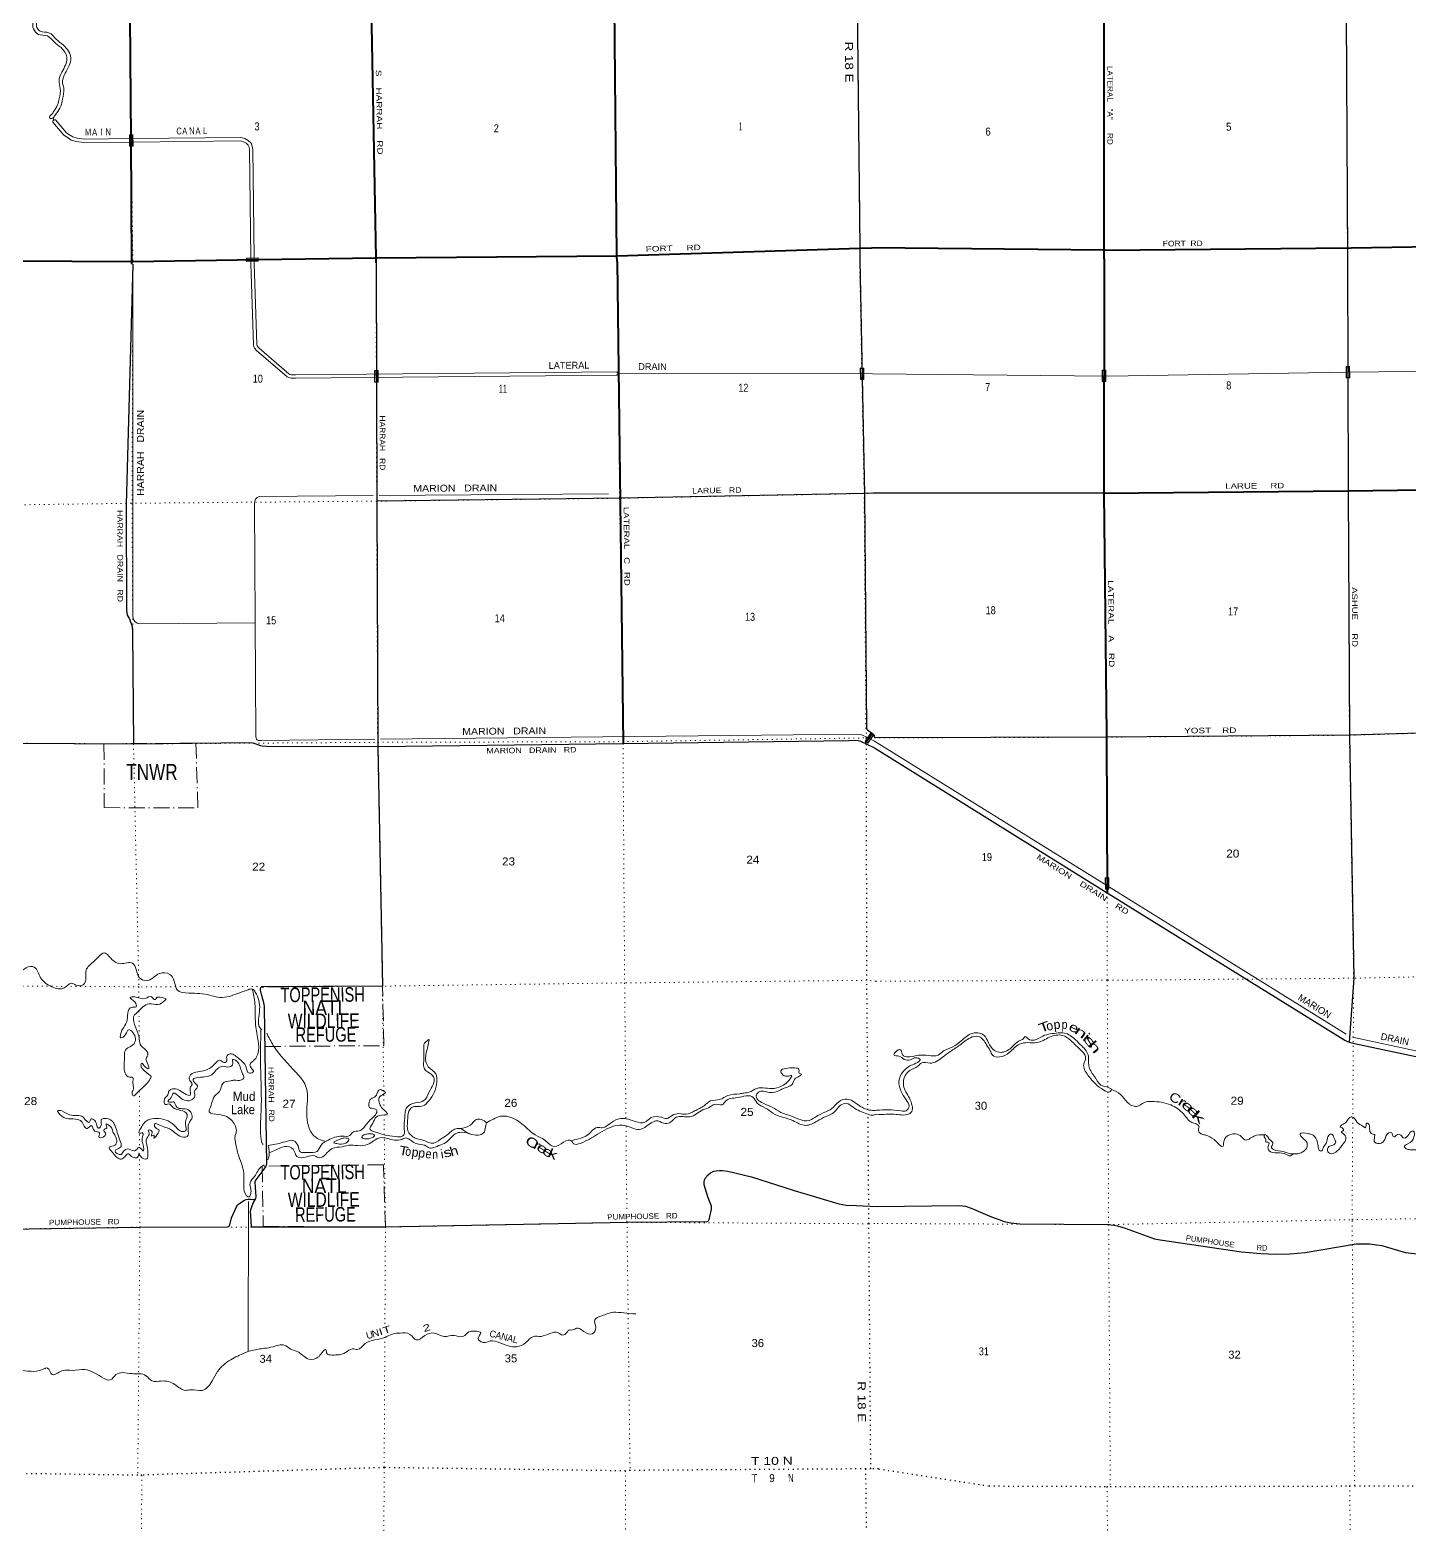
# Model space of a CAD drawing. Header units: feet. Extents: x -2 to 285336, y -549186 to -364975.
# Drawn here: x 108175 to 138328, y -439387 to -406705 of the extents above; entities that cross this region are included whole.
import ezdxf
from ezdxf.enums import TextEntityAlignment as Align

# ---------------------------------------------------------------- set-up
doc = ezdxf.new("R2010")
doc.units = ezdxf.units.FT
doc.header["$LTSCALE"] = 70
doc.linetypes.add('DOT_DASHED', pattern=[7.7, 5, -1.2, 0.3, -1.2])
doc.linetypes.add('DOTTED', pattern=[1.5, 0.3, -1.2])
for name, color, linetype, lineweight in [('26', 7, 'Continuous', 40), ('27', 7, 'Continuous', 13), ('29', 7, 'Continuous', 25), ('31', 7, 'Continuous', 13), ('39', 7, 'Continuous', 13), ('41', 7, 'Continuous', 13), ('44', 7, 'DOT_DASHED', 13), ('6', 7, 'DOTTED', 25), ('61', 7, 'Continuous', 13), ('7', 7, 'DOTTED', 13)]:
    doc.layers.add(name, color=color, linetype=linetype, lineweight=lineweight)
doc.layers.add('30', color=7, linetype='Continuous')

msp = doc.modelspace()

# ---------------------------------------------------------------- linework, layer by layer
at = {"layer": '26'}
for p, q in [((110405.86, -411827.06), (110387.69, -409095.52)), ((113165.03, -411729.83), (115747.27, -411693.14)), ((115747.27, -411693.14), (121008.85, -411648.19)), ((121014.32, -411773.68), (121008.85, -411648.19)), ((121014.28, -411773.68), (121142.1, -422312.18)), ((131661.8, -411522.1), (126581.02, -411472.51)), ((131660.9, -411715.23), (131650.67, -416839.89)), ((131660.9, -411715.23), (131661.8, -411522.1))]:
    msp.add_line(p, q, dxfattribs=at)
for points in [[(110387.69, -409095.52), (110104.18, -374262.5), (115448.15, -374261.59), (118800.75, -374222.72)], [(115747.27, -411693.14), (115640.86, -406223.32), (115635.28, -400948.23)], [(121008.85, -411648.19), (120954.63, -406178.27), (120941.03, -400901.18)], [(131661.8, -411522.1), (131657.87, -406137.81), (131658.46, -406134.32)], [(131661.8, -411522.1), (131676.58, -411522.24), (137063.04, -411469.31), (142383.08, -411384.73), (147687.74, -411358.52)], [(105077.49, -411745.15), (105077.5, -411745.15), (110425.67, -411768.76), (113163.04, -411729.86)], [(115743.91, -411800.8), (115746.28, -411708.22), (115747.27, -411693.14)], [(121008.85, -411648.19), (126320.29, -411478.55), (126581.02, -411472.51)], [(131650.67, -416839.89), (136998.02, -416789.52), (142393.71, -416713.19)], [(131650.67, -416839.89), (131714.54, -422118.33), (131715.69, -422174.78), (131723.9, -425579.32)]]:
    msp.add_lwpolyline(points, dxfattribs=at)
at = {"layer": '29'}
for p, q in [((136983.96, -411684.15), (136998.02, -416789.52)), ((131650.67, -416839.89), (126610.56, -416840.03)), ((126446.68, -422314.03), (126596.54, -422097.45)), ((131715.69, -422174.78), (126640, -422190.67)), ((126641.19, -422406.77), (131723.9, -425579.32))]:
    msp.add_line(p, q, dxfattribs=at)
for points in [[(126148.64, -388902.62), (126162.97, -390139.31), (126196.94, -395534.92), (126228.64, -400828.05), (126260.37, -406137.26), (126320.29, -411478.55), (126322.81, -411745.16)], [(137133.5, -406105.39), (136952.9, -406383.6), (136983.96, -411684.15)], [(126322.81, -411745.16), (126421.78, -416871.38), (126464.05, -421976.75), (126470.47, -421998.01), (126485.51, -422014.56), (126546.7, -422061.41), (126596.54, -422097.45), (126618.3, -422117.02), (126630.16, -422134.27), (126636.09, -422152.07), (126640, -422190.67)], [(110428.74, -411826.93), (110279.33, -417086.46), (110286.86, -419396.31), (110304.23, -419505.33), (110350.66, -419585.9), (110409.34, -419755.04), (110419.63, -419875.79), (110440.47, -422322.94)], [(115743.51, -411791.62), (115757.44, -417043.1), (115782.08, -422385.9), (115882.95, -427620.15), (113266.04, -427638.35), (113233.71, -427643.61), (113213.34, -427660.06), (113206.65, -427681.22), (113206.65, -427709.8), (113221.6, -427768.74), (113276.27, -427945.92), (113298.36, -428060.3), (113298.68, -428088.83), (113345.69, -431513.9), (113339.73, -431546.43), (113327.7, -431570.49), (113291.58, -431622.48), (113111.19, -431856.31), (113098.41, -431878.13), (113094.97, -431899.86), (113101.24, -432020.61), (113111.71, -432225.89), (113110.44, -432255.7), (113105.18, -432268.48), (113065.34, -432339.94), (113047.63, -432376.71), (112999.94, -432510.67), (112995.62, -432527.55), (112993.92, -432548.28), (112999.88, -432646.28), (113015.81, -432887.37)], [(126610.56, -416840.03), (126417.7, -416845.22), (121090.6, -416947.18), (115757.3, -417012.92)], [(136998.02, -416789.52), (137022.8, -422132.31), (131715.69, -422174.78)], [(94980.4, -422390.44), (99848.33, -422329.66), (105205.74, -422292.13), (110448.61, -422322.84), (112981.44, -422292.78), (113048.2, -422301.1), (113214.94, -422359.57), (113255.68, -422367.29), (113347.75, -422373.87), (115790.11, -422377.86), (121143.44, -422312.16), (126080.85, -422244.33), (126219.65, -422240.53), (126284.08, -422248.07), (126334.41, -422260.5), (126641.19, -422406.77)], [(137022.8, -422132.31), (137116.04, -427447.21), (137019.93, -428845.71)], [(147681.2, -422061.59), (142388.62, -421979.53), (137022.8, -422132.31)], [(131723.9, -425579.32), (131761.51, -425602.79), (136926.18, -428798.82), (136965.76, -428822.69), (137019.93, -428845.71)], [(137019.93, -428845.71), (137132.96, -428873.86), (142392.36, -429990.48)], [(113015.81, -432887.37), (115937.61, -432886.53), (121240.58, -432784.53), (122984.8, -432769.27), (123012.05, -432755.07), (123022.94, -432727.07), (123078.21, -432496.33), (123074.67, -432433.35), (123003.9, -432252.13), (122918.84, -431966.24), (122912.82, -431906.64), (122924.85, -431855.5), (122948.9, -431813.38), (123006.92, -431747.04), (123057.16, -431705.07), (123129.49, -431670.77), (123177.44, -431659.94), (123249.61, -431650.91), (123318.77, -431653.92), (123431.26, -431667.24), (123948.55, -431794.86), (124884.63, -432090.19), (125860.95, -432383.58), (126020.63, -432407.58), (126241.25, -432420.42), (126696.38, -432437.21)], [(105245.55, -432973.85), (110586.17, -432891.87), (112497.39, -432884.93), (112515.86, -432879.93), (112530.14, -432868.65), (112545.59, -432842.75), (112585.52, -432685.85), (112689.67, -432448.57), (112715.83, -432413.6), (112737.63, -432387.28), (112812.17, -432336.08), (112866.94, -432303.04), (112905.27, -432288.74), (112944.83, -432279.95), (112974.44, -432278.21), (113005.26, -432278.97), (113089.71, -432290.25)], [(126696.38, -432437.21), (128482.91, -432418.56), (128572.63, -432423.68), (128631.61, -432436.33), (128754.29, -432479.71), (129164.38, -432649.62), (129478.33, -432765.08), (129617.34, -432798.79), (129819.55, -432819.87), (131744.68, -432836.73), (131871.07, -432845.16), (131955.32, -432862.01), (132119.31, -432917.32), (132764.13, -433144.4), (132883.19, -433168.74), (134664.21, -433432), (135089.44, -433468.94), (135420.02, -433482.96), (135721.32, -433477.38), (136053.21, -433445.27), (137170.43, -433258.21), (137281.37, -433253.48), (137461.11, -433258.21), (137623.1, -433280.83), (137730.71, -433296.14), (137876.38, -433335.9), (138143.54, -433418.37), (138250.28, -433443.54), (139137.7, -433549.03)]]:
    msp.add_lwpolyline(points, dxfattribs=at)
at = {"layer": '31'}
for p, q in [((110425.53, -408996.07), (110429.2, -409246.05)), ((110429.2, -409246.05), (110354.21, -409247.15)), ((137028.27, -414066.59), (137029.21, -414316.59)), ((115787.23, -414158.15), (115786.81, -414408.15)), ((126408.98, -414351.09), (126333.99, -414352.51)), ((126404.22, -414101.11), (126408.98, -414351.09)), ((137029.21, -414316.59), (136954.21, -414316.87)), ((115786.81, -414408.15), (115711.81, -414408.03)), ((126615.84, -422134.78), (126494.2, -422309.67)), ((126494.2, -422309.67), (126432.63, -422266.84))]:
    msp.add_line(p, q, dxfattribs=at)
for points in [[(110354.21, -409247.15), (110350.54, -408997.17), (110425.53, -408996.07)], [(136954.21, -414316.87), (136953.27, -414066.87), (137028.27, -414066.59)], [(115711.81, -414408.03), (115712.24, -414158.02), (115787.23, -414158.15)], [(126333.99, -414352.51), (126329.25, -414102.56), (126404.22, -414101.11)], [(126432.63, -422266.84), (126554.27, -422091.95), (126615.84, -422134.78)]]:
    msp.add_lwpolyline(points, dxfattribs=at)
for points in [[(110358.65, -409005.04), (110417.65, -409004.18), (110421.08, -409238.17), (110362.08, -409239.03)], [(137020.3, -414074.61), (136961.29, -414074.83), (136962.17, -414308.84), (137021.18, -414308.62)], [(115719.81, -414400.04), (115720.22, -414166.02), (115779.22, -414166.13), (115778.82, -414400.14)], [(126341.83, -414344.36), (126337.39, -414110.4), (126396.37, -414109.26), (126400.83, -414343.24)], [(126443.75, -422264.84), (126556.26, -422103.08), (126604.7, -422136.77), (126492.2, -422298.53)]]:
    msp.add_lwpolyline(points, close=True, dxfattribs=at)
at = {"layer": '39'}
for p, q in [((108682.85, -408629.22), (108696.01, -408675.75)), ((121010.13, -414256.82), (121045.15, -414219.16)), ((121045.15, -414219.16), (126596.18, -414226.3)), ((120821.54, -416854.41), (115814.26, -416889.74)), ((136949.33, -428667.7), (126640.39, -422260.54)), ((112953.33, -432329.13), (112948.8, -435610.26))]:
    msp.add_line(p, q, dxfattribs=at)
for points in [[(108675.19, -408722.14), (108920.43, -409005.59), (108987.19, -409053.77), (109080.01, -409114.69), (109194.64, -409149.56), (109356.61, -409170.85), (110430.43, -409159.2)], [(108731.91, -408673.07), (108971.42, -408949.9), (109029.73, -408991.98), (109112.15, -409046.07), (109210.55, -409076.01), (109361.11, -409095.8), (110428.95, -409084.22)], [(110428.95, -409084.22), (112786.54, -409058.64), (112876.91, -409082.57), (112949.26, -409124.62), (113009.61, -409184.78), (113037.87, -409247.02), (113050.11, -409323.36), (113077.26, -411691.38), (113078.67, -411814.07)], [(110430.43, -409159.2), (112777.18, -409133.75), (112847.95, -409152.49), (112903.18, -409184.59), (112946.97, -409228.24), (112965.41, -409268.85), (112975.18, -409329.76), (113002.26, -411691.39), (113003.67, -411814.44)], [(110428.74, -411826.93), (110426.36, -419533.86), (110439.3, -419602.89), (110467.05, -419643.71), (110523.39, -419678.38), (110596.42, -419692.48), (113101.08, -419671.66)], [(113003.67, -411814.44), (113061.78, -413596.67), (113072.93, -413636.76), (113088.02, -413669.12), (113131.66, -413720.51), (113797.37, -414292.49), (113834.92, -414311.49), (113885.77, -414322.69), (113983.95, -414321.83), (121010.13, -414256.82)], [(113078.63, -411812), (113136.45, -413585.24), (113143.52, -413610.69), (113151.72, -413628.27), (113185.01, -413667.47), (113839.35, -414229.68), (113860.32, -414240.29), (113893.61, -414247.62), (113983.27, -414246.83), (121009.44, -414181.82), (121045.15, -414219.16)], [(145057.55, -414107.73), (142391.31, -414131.18), (137002.35, -414191.44), (131751.38, -414278.34), (126596.18, -414226.3)], [(115681.53, -416890.68), (113201.59, -416908.18), (113171.01, -416915.32), (113145.13, -416932.57), (113108.48, -416971.4), (113093.39, -417016.69), (113088.88, -417076.34), (113112.76, -422154.31), (113121.45, -422201.26), (113129.64, -422220.45), (113147.32, -422235.77), (113173.2, -422244.4), (113233.57, -422246.55), (115716.47, -422220.74)], [(115843.17, -422219.42), (126250.56, -422111.24), (126309.41, -422117.12), (126353.61, -422126.82), (126407.51, -422144.08), (126446.35, -422161.25), (126640.39, -422260.54)], [(142300.16, -429857.04), (137091.23, -428739.1), (137088.59, -428737.47)]]:
    msp.add_lwpolyline(points, dxfattribs=at)
msp.add_arc((108719.83, -408716.43), 45.01, 74.43843, 187.28729, dxfattribs=at)
for points in [[(108386.83, -406313.73), (108382.7, -406324.61), (108328.75, -406415.15), (108244.77, -406531.88), (108255.19, -406682.57), (108359.85, -406802.93), (108558.62, -406838.7), (108703.43, -406967.01), (108856.27, -407093.3), (108985.3, -407326.15), (108873.71, -407629.82), (108811.98, -407816.83), (108838.5, -407985.58), (108817.01, -408210.7), (108781.24, -408347.42), (108697.31, -408486.25), (108643.33, -408562.73), (108605.32, -408609.03), (108607.39, -408633.14)], [(108467.06, -406312.66), (108456.41, -406347.42), (108391.52, -406456.32), (108321.46, -406553.71), (108328.28, -406652.32), (108399.12, -406733.79), (108592.61, -406768.61), (108752.2, -406910.02), (108914.99, -407044.53), (109067.53, -407319.81), (108944.54, -407654.52), (108888.89, -407823.11), (108914.06, -407983.29), (108891.1, -408223.84), (108851.05, -408376.92), (108760.12, -408527.33), (108703.03, -408608.21), (108693.42, -408623.81)], [(108693.59, -408623.54), (108644.23, -408644.14), (108607.3, -408632.08)], [(106031.5, -425896.95), (106154.49, -425917.64), (106360.16, -426122.34), (106761.54, -426371.02), (106860.25, -426379.93), (107061.21, -426357.51), (107098.03, -426578.23), (107011.1, -426713.92), (107102.15, -426925.98), (107294.01, -426984.07), (107399.65, -427069.3), (107779.04, -427330.29), (108005.78, -427275.41), (108187.88, -427188.87), (108268.6, -427208.04), (108410.14, -427435.59), (108657.99, -427633.77), (108923.93, -427660.86), (109081.67, -427556.51), (109182.74, -427595.55), (109321.67, -427601.99), (109377.34, -427545.05), (109404.28, -427271.33), (109587.01, -427068.18), (109828.49, -426898.53), (109915.98, -426979.95), (110155.21, -427129.98), (110420.73, -427120.88), (110498.8, -427256.69), (110567.32, -427434.82), (110727.08, -427501.33), (111006.93, -427343.3), (111236.58, -427364.77), (111330.87, -427510.44), (111393.54, -427704.73), (111647.89, -427772.16), (112107.2, -427815.1), (112329.17, -427866.82), (112724.54, -427777.82), (112946.97, -427698.86), (113041.37, -427683.7), (113102.06, -427750.28), (113197.53, -428126.19), (113216.56, -428544.14), (113248.59, -428577.43)], [(113036.45, -427682.69), (113095.43, -428000.72), (113113.61, -428517.18), (113123.5, -429182.5), (113063.95, -429251.54), (112988.4, -429328.81), (113011.46, -429406.95), (113062.73, -429488.78), (112972.62, -429526.01), (112900.58, -429390.13), (112733.26, -429195.05), (112529, -429108.95), (112479.2, -429151.74), (112478.43, -429256.29), (112442.64, -429292.89), (112329.35, -429241.93), (112237.46, -429299.28), (112130.02, -429403.05), (111845.36, -429494.79), (111687.17, -429560.95), (111668.5, -429683.8), (111723.71, -429757.55), (111688.25, -429822.29), (111681.35, -429918.87), (111676.31, -430003.36), (111555.16, -429968.57), (111296.38, -429867.02), (111216.4, -429910.16), (111191.27, -429996.9), (111115.88, -430088.23), (111141.5, -430212.58), (111199.66, -430195.83), (111313.36, -430280.96), (111477.02, -430337.37), (111610.86, -430424.29), (111594.02, -430531.03), (111575.32, -430651.87), (111574.88, -430784.56), (111520.75, -430801.27), (111327.91, -430660.76), (110943.87, -430516.42), (110763.1, -430544.64), (110600.2, -430723.44), (110567.31, -430834.39), (110639.72, -430831.54), (110631.06, -430950.25), (110664.07, -431189.11), (110656.45, -431225.38), (110569.01, -431147.99), (110517.17, -431188.79), (110453.19, -431223.71), (110309.81, -431181.14), (110231.82, -431222.24), (110168.34, -431299.37), (110038.69, -431226.48), (110084.47, -431183.74), (110168.28, -431124.47), (110140.51, -430988.08), (110030.02, -430663.67), (109976.66, -430575.83), (109794.84, -430515.61), (109736.77, -430540.4), (109733.46, -430600.75), (109728.38, -430681.23), (109674.6, -430728.09), (109629.22, -430634.12), (109569.77, -430542.33), (109501.22, -430531.06), (109479.85, -430595.64), (109409.1, -430568.31), (109333.61, -430480.72), (109051.38, -430437.74), (108873.27, -430351.34), (108782.66, -430346.36), (108823.8, -430422.28), (109018.17, -430522.56), (109223.59, -430536.27), (109296.47, -430573.63), (109429.13, -430730.92), (109516.97, -430671.61), (109594.83, -430789.32), (109695.93, -430830.37), (109688.48, -430880.72), (109691.09, -430930.95), (109837.06, -430852.87), (109791.94, -430781.01), (109823.63, -430738.43), (109855.63, -430721.98), (109844.58, -430637.67), (109897.1, -430655.16), (109991.51, -430810.88)], [(111156.4, -427900.46), (110978.84, -427860.29), (110940.8, -427876.82), (110921.11, -427913.23), (110896.96, -427913.51), (110835.89, -427853.9), (110693.44, -427889.72), (110465.65, -427856.16), (110369.17, -427865.32), (110466.96, -427966.72), (110498.38, -428070.9), (110387.86, -428084.24), (110316.93, -428211.71), (110295.02, -428400.94), (110188.53, -428585.11), (110164.3, -428748.23), (110268.1, -428676.67), (110335.29, -428573.37), (110402.12, -428608.78), (110465.5, -428863.37), (110393.83, -428928.53), (110262.13, -429022.53), (110242.21, -429209.72), (110233.84, -429352.56), (110359.66, -429612.46), (110426.16, -429619.73), (110430.8, -429671.95), (110432.01, -429774.46), (110439.19, -429870.88), (110410.01, -429955.65), (110438.92, -430017.64), (110498.8, -429976.74), (110620.15, -429858.74), (110789.03, -429675.85), (110820.11, -429581.01), (110773.48, -429551.39), (110718.58, -429503.77), (110631.11, -429424.37), (110603.96, -429340.25), (110615.58, -429301.91), (110666.49, -429353.6), (110771.93, -429420.73), (110763.05, -429350.47), (110719.06, -429204.22), (110756.15, -429107.29), (110694.57, -429005.48), (110586.58, -428892.13), (110562.66, -428741.63), (110520.8, -428605.4), (110462.71, -428457.3), (110462.27, -428250.24), (110517.99, -428197.33), (110783.35, -428005.29), (110974.75, -428025.19), (111122.57, -427933.02), (111156.4, -427900.46)], [(113225.19, -428559.36), (113218.43, -429382.45), (113229.9, -430351.32), (113237.68, -431008.63), (113264.6, -431072.65), (113277.68, -431082.45)], [(113352.19, -428652.63), (113496.66, -428916.85), (114002.83, -429518.14), (114203.33, -429797.28), (114229.83, -430335.76), (114247.15, -430608.97), (114375.2, -430886.94), (114637.49, -431018.61)], [(113384.58, -431106.1), (113419.88, -431101.01), (113755.01, -431022.76), (113941.89, -431000.5), (114037.84, -431116), (114081.61, -431244.16), (114236.7, -431256.44), (114455.78, -431233.81), (114540.72, -431100.14), (114696.33, -430985.76), (115003.22, -430901.81), (115168.06, -430887.84), (115247.59, -430806.51), (115374.13, -430786.95), (115469.97, -430723.53), (115614.78, -430546.95), (115730.15, -430433.04), (115759.21, -430338.21), (115710.49, -430302.59), (115601.49, -430273.69), (115588.44, -430191.42), (115637.45, -430082.29), (115711.52, -430049.27), (115776.63, -429939.95), (115818.24, -429885.19), (115909.16, -429916.31), (115949.78, -429948.01), (115913.92, -429978.58), (115812.24, -430058.16), (115819.84, -430190.75), (115881.47, -430296.59), (115981.22, -430393.95), (115993.56, -430415.92), (115925.41, -430438.82), (115742.81, -430483.15), (115669.99, -430620.7), (115611.24, -430758.08), (115710.43, -430807.2), (115920.46, -430871.12), (116170.48, -430912.46), (116317.24, -430900.71), (116356.95, -430856.03), (116357.75, -430753.49), (116370.83, -430498.02), (116408.55, -430284.48), (116602.4, -430171.67), (116791.01, -430125.27), (116899.53, -429943.08), (117004.3, -429614.18), (116947.16, -429546.48), (116798.9, -429431.59), (116784.78, -429258.86), (116785.85, -429009.56), (116802.32, -428870.65), (116860.03, -428815.71), (116901.92, -428785.07), (116900.34, -428821.27), (116865.93, -428974.46), (116831.11, -429262.35), (116884.85, -429382.35), (117047.66, -429537.28), (117069.92, -429717.96), (117014.29, -429947.79), (116899.68, -430126.02), (116766.21, -430240.14), (116525.15, -430275.09), (116459.68, -430354.25), (116433.96, -430561.62), (116440.67, -430788.72), (116548.83, -430916.13), (116651.99, -430961.18), (116833.67, -431009.34), (116950.96, -431058.25), (117155.17, -430969.45), (117294.89, -430873.35), (117488.54, -430742.45), (117603.24, -430743.13), (117747.19, -430833.95), (117832.55, -430863.16)], [(126685.71, -430424.02), (126893.33, -430422.82), (127032.05, -430419.26), (127347.62, -430428.36), (127456.41, -430362.42), (127462.9, -430237.86), (127403.2, -430070.89), (127275.56, -429791.17), (127310.52, -429574.29), (127409.41, -429468.12), (127584.64, -429374.28), (127671.36, -429298.21), (127854.26, -429304.86), (128138.21, -429165.16), (128295.43, -429049.15), (128502.98, -428911.2), (128736.76, -428749.23), (128901.7, -428719.65), (129012.01, -428788.33), (129091.99, -428907.15), (129169.93, -429034), (129217.82, -429130.61), (129370.45, -429169.29), (129585.89, -429073.57), (129813.73, -428887.47), (129990.74, -428855.92), (130189.75, -428856.58), (130467.6, -428734.95), (130751.17, -428699.74), (130929.68, -428808.84), (131043.87, -428917.72), (131190.1, -429056.85), (131255.94, -429195.72), (131215.26, -429324.17), (131306.85, -429567.61), (131470.99, -429759.04), (131655.44, -429894.28), (131794.03, -429924.89), (131818.31, -429882.77), (131766.19, -429842.41), (131589.5, -429783.55), (131453.45, -429606.27), (131333.61, -429394.9), (131319.98, -429274.29), (131318.39, -429157.75), (131172.55, -428928.94), (131032.26, -428793.11), (130795.59, -428645.63), (130652.87, -428645.15), (130320.94, -428712.36), (130127.63, -428802.13), (129999.09, -428771.55), (129930.91, -428725.11), (129894.58, -428765.18), (129801.91, -428819.12), (129630.51, -428967.23), (129398.96, -429068.93), (129264.43, -429026.28), (129130.36, -428857.05), (129032.45, -428695.98), (128936.14, -428647.43), (128779.32, -428652.93), (128533.47, -428818.88), (128356.11, -428946.88), (128150.73, -429038.61), (128031.8, -429128.63), (127824.71, -429137.99), (127603.62, -429131.22), (127412.52, -429166.74), (127285.93, -429150.24), (127243.9, -429101.88), (127210.05, -429011.35), (127097.29, -429063.21), (127066.9, -429129.41), (127175.37, -429151.88), (127289.69, -429222.59), (127428.37, -429229.08), (127543.11, -429185.26), (127637.46, -429221.75), (127540.66, -429307.82), (127413.8, -429365.67), (127266.61, -429487.74), (127173.36, -429702.42), (127220.81, -429921.59), (127332.7, -430108.83), (127396.52, -430247.69), (127331.84, -430345.93), (127221.27, -430347.56), (126939.92, -430326.53), (126685.28, -430335.57)], [(109991.51, -430810.88), (110062.89, -431061.35), (110033.14, -431097.88), (109912.87, -431137.47), (109984.79, -431263.29), (110171.56, -431401.86), (110251.45, -431350.68), (110315.07, -431285.62), (110398.28, -431344.97), (110539.17, -431347.36), (110562.41, -431270.7), (110593.4, -431338.69), (110730.93, -431397.42), (110755.92, -431298.62), (110741.9, -431133.93), (110731.59, -430943.06), (110784.61, -430831.88), (110759.72, -430769.84), (110812.06, -430771.25), (110848.68, -430805.01), (110835.72, -430899.64), (110891.81, -430878.89), (110886.47, -430937.25), (110960.1, -430868.05), (110991.06, -430763.15), (110901.63, -430687.79), (110901.03, -430637.54), (111018.04, -430662.32), (111252.58, -430756.12), (111532.23, -430921.76), (111614.56, -430906.74), (111634.79, -430745.67), (111663.16, -430592.56), (111712.61, -430519.61), (111709.26, -430407.07), (111603.52, -430313.8), (111369.29, -430246.14), (111317.87, -430152.24), (111249.56, -430161.07), (111201.08, -430145.55), (111262.4, -430056.39), (111315.61, -429961.28), (111449.45, -430048.2), (111721.72, -430099.33), (111782.73, -429984.04), (111766.11, -429940), (111783.79, -429903.61), (111838.92, -429800.44), (111753.22, -429700.91), (111746.74, -429662.79), (111850.86, -429619.37), (112183.88, -429533.1), (112273.19, -429427.53), (112391.28, -429373.9), (112542.35, -429386.23), (112609.87, -429311.06), (112606.84, -429224.65), (112669.43, -429242.02), (112778.11, -429413.66), (112825.84, -429535.75), (112851.05, -429625.92), (112799.26, -429670.75), (112640.38, -429678.61), (112566.06, -429689.52), (112389.69, -429749.86), (112321.32, -429923.54), (112217.78, -430017.21), (112137.77, -430227.22), (112095.21, -430372.46), (112307.19, -430430.32), (112596.6, -430569.72), (112685.97, -430809.94), (112662.73, -430886.6), (112679.24, -431091.47), (112723.78, -431283.95), (112853.69, -431718.71), (112913.77, -432204.53), (112940.35, -432226.22), (112970.53, -432230.54), (112992.1, -432196.02), (113009.3, -432114.97), (112988.93, -431924.22), (113083.87, -431784.4), (113238.24, -431565.5), (113297.51, -431531.75)], [(126685.28, -430335.57), (126567.25, -430336.11), (126304.4, -430230.58), (126045.18, -430090.84), (125856.71, -430149.3), (125705.56, -430299.82), (125553.52, -430375.96), (125351.55, -430482.83), (125163.39, -430567.42), (125038.38, -430546.75), (124826.1, -430462.76), (124595.73, -430380.98), (124403.25, -430270.62), (124235.33, -430194.15), (124054.26, -430027.37), (124105.5, -429936.31), (124339.01, -429943.67), (124567.89, -429898.81), (124665.93, -429851.44), (124830.06, -429777.17), (124912.9, -429635.48), (124984.9, -429598.47), (125042.61, -429543.52), (124994.11, -429525.99), (124989.08, -429441.61), (124894.14, -429410.54), (124695.02, -429418.87), (124593, -429470.3), (124638.33, -429560.25), (124769.45, -429586.88), (124825.64, -429574.17), (124772.53, -429677.31), (124649.02, -429783.28), (124448.68, -429857.96), (124070.34, -429856.3), (123896.27, -429940.73), (123785.8, -429958.09), (123699.45, -429973.16), (123434.29, -430012.41), (123254.23, -430100.93), (123057.39, -430131.35), (122913.74, -430235.54), (122703.81, -430350.54), (122515.51, -430423.08), (122364.42, -430408.74), (122215.98, -430448.65), (122104.09, -430516.29), (121981.02, -430489.56), (121757.74, -430496.16), (121606.03, -430600.44), (121430.8, -430586.38), (121089.89, -430515.93), (120883.69, -430606.76), (120689.81, -430717.56), (120577.09, -430714.84), (120381.65, -430863.86), (120165.47, -430960.84), (119984.68, -431003.64)], [(118159.05, -430608.05), (118309.03, -430527.92), (118461.25, -430467.86), (118820.44, -430552.17), (118960.53, -430657.11), (119222.7, -430875.22), (119431.32, -430989.42), (119638.21, -431127.76), (120017.1, -431006.78), (120062.08, -431066.57), (120204.86, -431058.89), (120586.85, -430859.48), (121013.2, -430667.59), (121214.57, -430679.34), (121529.35, -430752.1), (121709.17, -430643.48), (121905.49, -430568.84), (122069.18, -430627.26), (122181.47, -430593.8), (122306.99, -430487.81), (122598.67, -430478.41), (122888.67, -430328.31), (123050.86, -430260.09), (123134.75, -430206.85), (123309.89, -430212.87), (123385.44, -430135.61), (123636.07, -430058.33), (123988.17, -430054.27), (124072.14, -430177.94), (124256.54, -430286.38), (124420.87, -430399.08), (124853.42, -430560.95), (125134.38, -430666.27), (125384.81, -430572.91), (125572.77, -430472.23), (125742.87, -430391.86), (125897.86, -430225.22), (126026.15, -430183.53), (126174.07, -430270.28), (126475.6, -430413.56), (126592.66, -430442.37), (126685.71, -430424.02)], [(135161.74, -430870.63), (134936.46, -430901.9), (134735.15, -430981.6), (134659.02, -430909.01), (134532.58, -430852.32), (134329.31, -430917.95), (134282.79, -430998.16), (134270.51, -431056.39), (134260.24, -431118.65), (134113.84, -431023.72), (133925.34, -430896.5), (133841.01, -430870.1), (133780.77, -430851.81), (133720.86, -430743.11), (133735.07, -430702.97), (133671.01, -430630.42), (133580.66, -430601.99), (133394.39, -430414.5), (133117.69, -430218.67), (132697.83, -430142.91), (132542.96, -430166.51), (132369.77, -430252.32), (132261.3, -430229.86), (132205.13, -430197.52), (132057, -430026.23), (131872.51, -429903.05), (131818.42, -429880.49)], [(117569.21, -430732.39), (117803.52, -430662.42), (117934.89, -430540.28), (118049.55, -430536.94), (118160.43, -430607.31)], [(117832.05, -430863.13), (118017.33, -430875.06), (118103.13, -430813.76), (118141.66, -430668.57), (118159.05, -430608.05)], [(137575.99, -430868.57), (137501.7, -430844.21), (137463.88, -430739.6), (137440.16, -430629.01), (137402.01, -430618.83), (137387.78, -430660.98), (137375.52, -430717.2), (137321.35, -430686.88), (137195.02, -430602.06), (137074.86, -430477.08), (137014.45, -430505.01), (136953.82, -430593.21), (136855.1, -430655.17), (136822.79, -430695.25), (136878.94, -430731.6), (136894.86, -430775.86), (136846.52, -430803.83), (136906.6, -430864.31), (136946.44, -430964.91), (136893.81, -431065.2), (136750.49, -431229.48), (136637.7, -431287.37), (136551.43, -431240.87), (136573.96, -431128.42), (136660.5, -431100.58), (136720.99, -431048.54), (136689.19, -430947.97), (136633.25, -430855.36), (136570.83, -430883.28), (136532.16, -431013.75), (136457.31, -431142.09), (136398.71, -431226.29), (136362.6, -431206.07), (136334.9, -431085.42), (136259.15, -430910.36), (136215.06, -430872.04), (136126.7, -430847.63), (135943.74, -430855.05), (135975.68, -430917.45), (136085.85, -431024.31), (136097.53, -431130.84), (135990.54, -431253.05), (135891.92, -431284.87), (135803.48, -431284.57)], [(117832.05, -430863.13), (117614.18, -430817.39), (117473.7, -430849.17), (117328.49, -430991.57), (117036.44, -431139.69), (116918, -431163.17), (116810.62, -431102.09), (116639.22, -431071.9), (116477.07, -430973.25), (116394.17, -430940.03), (116306, -430971.21), (115983.79, -430950.8), (115824.65, -430936.55), (115606.76, -431059.69), (115400.12, -431112.34), (115192.67, -431096.64), (114999.92, -431133.04), (114783.05, -431171.73), (114637.67, -431300.06), (114507.74, -431373.93), (114404.65, -431334.92), (114227.79, -431353.04), (114010.39, -431347.51), (113932.03, -431187.58), (113742.19, -431129.46), (113541.91, -431210.18), (113406.85, -431259.92)], [(114975.76, -430962.43), (115066.07, -430941.29), (115148.89, -430968.48), (115081.46, -431051.68), (114886.41, -431063.98), (114819.73, -431040.63), (114901.63, -430989.42), (114975.76, -430962.43)], [(115564.07, -430853.11), (115662.69, -430853.99), (115709.34, -430885.61), (115657.55, -430930.44), (115513.02, -430960.25), (115434.15, -430926.99), (115441.86, -430898.75), (115474.92, -430874.83), (115506.19, -430862.97), (115564.07, -430853.11)], [(135803.48, -431284.57), (135716.44, -431282.94), (135578.5, -431237.6), (135359.56, -431190.65), (135317.52, -431144.3), (135351.97, -431068.06), (135271.93, -430965.32), (135209.89, -430888.76), (135161.71, -430870.51), (135161.55, -430914.71), (135197.47, -430987.17), (135189.33, -431015.27), (135261.6, -431043.64), (135245.21, -431127.98), (135264.97, -431220.47), (135443.7, -431269.3), (135642.6, -431300.1), (135706.82, -431330.46), (135805.83, -431284.58)], [(143037, -433279.96), (143093.63, -433185.72), (142985.44, -433086.9), (142872.93, -433068.44), (142810.83, -433009.96), (142785.08, -432903.38), (142853.73, -432821.23), (142771.6, -432740.58), (142639.22, -432659.77), (142573.11, -432597.26), (142551.4, -432486.67), (142499.09, -432500.56), (142437.03, -432428.02), (142338.36, -432475.91), (142276.12, -432453.6), (142288.7, -432312.99), (142208.81, -432170.06), (142082.09, -432189.73), (141880.9, -432237.28), (141738.29, -432204.65), (141738.64, -432108.21), (141726.85, -432033.82), (141616.13, -432079.67), (141501.85, -431994.89), (141377.61, -431887.98), (141402.04, -431803.67), (141271.67, -431722.86), (141223.54, -431690.55), (141089.06, -431633.84), (141014.84, -431591.4), (140860.15, -431564.76), (140785.82, -431552.45), (140697.27, -431580.29), (140631.01, -431557.96), (140552.32, -431638.07), (140476.11, -431589.59), (140391.83, -431549.12), (140273.4, -431500.5), (140245.66, -431389.9), (140155.41, -431333.33), (140067.25, -431252.67), (139993.12, -431184.1), (139997.14, -431184.11), (139946.64, -431252.26), (139876.45, -431205.81), (139821.96, -431265.91), (139758.99, -431444.52), (139590.03, -431474.1), (139387.2, -431417.15), (139383.4, -431356.86), (139453.93, -431310.89), (139454.59, -431128.04), (139429.2, -430923.01), (139292.67, -430878.35), (139189.92, -430942.3), (139123.49, -430968.2), (138972.75, -430959.65), (139032.73, -431050.27), (139106.71, -431159.02), (139138.41, -431285.72), (139025.51, -431375.76), (138907.11, -431321.11), (138816.97, -431232.4), (138841.46, -431132.01), (138829.78, -431027.49), (138791.64, -431013.3), (138745.16, -431079.45), (138687.23, -430980.8), (138616.85, -430986.59), (138584.07, -431155.26), (138449.21, -431203.03), (138324.6, -431196.58), (138248.32, -431166.19), (138222.32, -431129.93), (138298.94, -431067.9), (138434.17, -430917.66), (138422.57, -430791.04), (138384.37, -430792.92), (138297.56, -430895.1), (138200.9, -430940.99), (138166.86, -430902.7), (138070.52, -430862.19), (137997.95, -430918.21), (137969.9, -430894), (137948.02, -430829.63), (137887.72, -430827.42), (137794.71, -430975.79), (137683.83, -431061.82), (137563.41, -431009.18), (137569.66, -430948.92), (137575.99, -430868.57)], [(113380.55, -431421.71), (113404.46, -431328.37), (113398.7, -431181.67), (113383.76, -431109.47)], [(112942.02, -435611.81), (113164.79, -435560.99), (113307.43, -435541.25), (113492.18, -435508.96), (113737.26, -435473.97), (113877.12, -435558.8), (114006.46, -435605.56), (114099.68, -435660.77), (114274.16, -435781.39), (114472.88, -435738.89), (114564.22, -435635.31), (114645.92, -435568.02), (114662.92, -435644.22), (114786.2, -435689.04), (115073.33, -435635.46), (115231.35, -435555.23), (115330.08, -435566.16), (115505.67, -435439.49), (115940.73, -435303.79), (116098.82, -435229.59), (116267.6, -435207.54), (116483.26, -435237.22), (116627.57, -435358.18), (116807.56, -435263.63), (117014.18, -435208.97), (117230.37, -435282.87), (117449.42, -435258.23), (117632.87, -435286.27), (117726.65, -435218.85), (117772.5, -435182.13), (117887.02, -435166.74), (118034.37, -435205.24), (117977.38, -435320.49), (118083.12, -435413.76), (118239.68, -435379.79), (118445.4, -435419.63), (118822.75, -435507.75), (119018.88, -435417.03), (119182.27, -435280.45), (119349.29, -435280.53), (119724.66, -435201.82), (119825.86, -435250.91), (119907.78, -435201.71), (119953.41, -435146.91), (120041.87, -435139.86), (120127.94, -435100.66), (120283.74, -435173.25), (120473.52, -435225.34), (120544.33, -435087.82), (120526.21, -434917.14), (120676.14, -434832.99), (120930.76, -434753.65), (121158.34, -434769.12), (121424.19, -434788.17)], [(107920.12, -436019.58), (108200.13, -436044.49), (108449.21, -436007.44), (108557.48, -435974.02), (108661.76, -436113.55), (108780.14, -436084.04), (108902.2, -436026.34), (109103.41, -436024.01), (109372.88, -436008.84), (109734.93, -436165.49), (109932.94, -436233.57), (110056.33, -436117.56), (110198.69, -436073.69), (110402.19, -436095.47), (110712.61, -436140.14), (110842.76, -436255.24), (111048.03, -436256.89), (111344.75, -436333.88), (111579.69, -436461.84), (111692.2, -436446.47), (111941.93, -436463.7), (112162.82, -436254.08), (112279.15, -436051.69), (112565.83, -435791.06), (112873.95, -435640.74), (112942.02, -435611.81)]]:
    msp.add_spline(points, degree=3, dxfattribs=at)
at = {"layer": '44'}
for points in [[(109794.76, -422319.01), (109797.52, -423716.33), (111845.57, -423721.69), (111806.19, -422307.75)], [(115915.78, -428921.73), (115882.95, -427620.15), (113277.01, -427640.04), (113230.4, -427646.05), (113209.35, -427673.13), (113209.4, -427700.3), (113228.9, -427785.96), (113243.94, -427837.1), (113277.77, -427962.72), (113283.79, -427977.76), (113300.33, -428066.52), (113311.61, -428939.77)], [(115947.8, -432886.33), (115905.15, -431527.72), (113251.22, -431558.02), (113277.97, -432878.16)]]:
    msp.add_lwpolyline(points, close=True, dxfattribs=at)
at = {"layer": '6'}
for points in [[(126230.66, -401165.91), (126260.37, -406137.26), (126320.29, -411478.55), (126322.81, -411745.16)], [(126497.12, -430324.73), (126473.23, -427492.5), (126463.04, -422202.77), (126420.99, -416844.66), (126322.81, -411745.16)], [(126559.46, -438178.73), (126518.14, -432817.5), (126497.97, -430426.15)], [(126727.97, -438179.7), (126559.46, -438178.73), (126450.79, -438177.97), (121295.69, -438213.34), (121197.2, -438222.52), (115920.09, -438150.74), (110619.62, -438314.44), (110533.13, -438317.45), (105287.67, -438245.73), (105167.49, -438246.69), (99984.4, -438296.46), (95045.98, -438282.41)], [(126573.74, -457456.72), (126575.47, -454492.85), (126578.84, -449167.29), (126517.21, -444129.97), (126520.18, -443870.59), (126450.79, -438177.97)], [(126727.97, -438179.7), (129143.33, -438551.93), (131722.4, -438562.6), (131794.75, -438566.86), (137027.38, -438552.27), (137135.95, -438548.62), (142312.25, -438547.91), (142384.64, -438540.11), (147589.09, -438537.49), (147751.93, -438534.02), (152910.45, -438446.85), (153029.09, -438437.2), (158227.72, -438374.28), (158353.75, -438371.55), (158412.18, -438371.89)]]:
    msp.add_lwpolyline(points, dxfattribs=at)
at = {"layer": '61'}
for p, q in [((112912.48, -411695.39), (113162.45, -411691.55)), ((113162.45, -411691.55), (113163.6, -411766.55)), ((131619.04, -414397.38), (131619.04, -414147.38)), ((131619.04, -414147.38), (131694.04, -414147.38)), ((131685.68, -425250.03), (131760.68, -425249.73)), ((131685.68, -425250.03), (131760.68, -425249.73)), ((131685.68, -425250.03), (131760.68, -425249.73)), ((131686.68, -425500.03), (131685.68, -425250.03))]:
    msp.add_line(p, q, dxfattribs=at)
for points in [[(113163.6, -411766.55), (112913.63, -411770.39), (112912.48, -411695.39)], [(131694.04, -414147.38), (131694.04, -414397.38), (131619.04, -414397.38)], [(131760.68, -425249.73), (131761.68, -425499.73), (131686.68, -425500.03)]]:
    msp.add_lwpolyline(points, dxfattribs=at)
for points in [[(112920.59, -411703.26), (113154.57, -411699.66), (113155.48, -411758.67), (112921.5, -411762.27)], [(131686.04, -414155.38), (131627.04, -414155.38), (131627.04, -414389.38), (131686.04, -414389.38)], [(131752.71, -425257.75), (131693.7, -425257.99), (131694.64, -425492), (131753.65, -425491.76)]]:
    msp.add_lwpolyline(points, close=True, dxfattribs=at)
at = {"layer": '7'}
for p, q in [((110559.86, -428168.75), (110562.2, -428720.95)), ((110567.29, -429920.28), (110572.49, -431147.66)), ((115916.37, -430333.43), (115912.03, -429980.7)), ((115922.98, -430870.55), (115917.72, -430443.4)), ((121207.34, -430683.93), (121225.26, -432568.35))]:
    msp.add_line(p, q, dxfattribs=at)
for points in [[(115631.87, -398475.26), (115637.31, -400948.22), (115640.86, -406223.32), (115747.27, -411693.14), (115743.91, -411800.8)], [(121014.32, -411773.68), (121008.85, -411648.19), (120960.67, -406186.3), (120941.98, -401156.23)], [(110351.22, -401861.01), (110349.18, -406270.34), (110387.08, -408994.66)], [(131662.21, -406132.89), (131650.6, -411534.49), (131660.9, -411715.23)], [(136983.96, -411684.15), (136978.85, -411473.97), (136952.59, -406104.8)], [(110387.09, -408995.4), (110425.67, -411768.76), (110428.74, -411826.93)], [(126581.02, -411472.51), (131676.58, -411522.24), (137063.04, -411469.31), (142383.08, -411384.73), (147695.54, -411358.48), (153030.64, -411410.43), (158226.78, -411413.91)], [(101391.4, -411698.7), (105077.51, -411747.16), (110425.67, -411768.76), (112909.66, -411733.47)], [(113164.26, -411729.85), (115747.27, -411693.14), (121008.85, -411648.19), (126320.29, -411478.55), (126581.02, -411472.51)], [(121014.28, -411773.68), (121068.36, -416966.15), (121142.1, -422312.18), (121177.53, -427549.59), (121205.82, -430524.28)], [(131660.9, -411715.23), (131650.67, -416839.89), (131715.69, -422174.78), (131723.9, -425578.9)], [(137135.95, -438548.62), (137080.73, -432729.52), (137116.04, -427447.21), (137022.8, -422132.31), (136998.02, -416789.52), (136983.96, -411684.15)], [(110428.74, -411826.93), (110408.36, -417065.06), (110440.47, -422322.94), (110557.6, -427633.96), (110558.59, -427868.93)], [(115911.24, -429917.1), (115882.95, -427620.15), (115778.7, -422294.42), (115757.3, -417012.92), (115743.51, -411791.62)], [(126610.56, -416840.03), (126420.99, -416844.66), (121124.48, -416947.41), (115757.3, -417012.92), (110390.18, -417059.24), (105117.31, -417131.75), (99833.68, -416952.67), (94958.45, -417069.87)], [(158263.1, -416695.08), (153009.65, -416710.65), (147672.47, -416728.9), (142393.71, -416713.19), (136998.02, -416789.52), (131650.67, -416839.89), (126610.56, -416840.03)], [(94980.4, -422390.44), (99813.31, -422331.12), (105159.37, -422292.37), (110440.47, -422322.94), (115782.58, -422288.03), (121138.44, -422272.84), (126446.71, -422191.41), (126640, -422190.67)], [(126640, -422190.82), (131715.69, -422174.78), (137022.8, -422132.31), (142388.62, -421979.53), (147681.2, -422061.59), (153040.44, -422057.48), (158299.72, -422019.23)], [(131723.9, -425579.81), (131728.51, -427491.41), (131741.97, -429827.17)], [(158332.51, -426786.5), (153061.4, -427348.02), (147683.95, -427384.22), (142419.39, -427334.4), (137116.04, -427447.21), (131728.51, -427491.41), (126669.28, -427511.43)], [(126669.28, -427511.43), (126473.23, -427492.5), (121215.75, -427549.15), (115882.95, -427620.15), (110557.6, -427633.96), (105204.66, -427606.22), (99873.78, -427590.4), (95002.19, -427669.95)], [(131742.58, -429933.8), (131759.31, -432836.23), (131794.75, -438566.86)], [(115936.63, -435007.65), (115947.8, -432886.33), (115923.93, -430948.2)], [(110573.16, -431305.17), (110579.89, -432894.15), (110533.13, -438317.45)], [(126698.44, -432811.34), (131759.31, -432836.23), (137080.73, -432729.52), (142365.9, -432642.77), (147734.77, -432753.22), (153110.33, -432684.87), (158364.48, -432638.03), (158372.74, -432636.58)], [(95024.11, -432982.14), (99927.58, -432978.95), (105253.98, -432972.44), (110579.89, -432892), (115947.8, -432886.33), (121226.8, -432786.26), (126518.14, -432817.5), (126698.44, -432811.34)], [(121228.44, -432753.96), (121228.96, -432784.1), (121295.69, -438213.34)], [(115938.2, -449201.64), (115894.07, -443942.97), (115920.09, -438150.74), (115935.27, -435266.43)], [(121197.2, -438222.52), (121198.23, -443919.95), (121280.77, -449194.26)], [(110619.62, -438314.44), (110610.11, -443971.79), (110648.28, -449236.55)], [(131722.4, -438562.6), (131786.76, -444076.31), (131832.78, -449107.74), (131893.95, -454394.39), (131856.61, -457427.1)], [(137274.31, -457395.49), (137176.81, -454388.01), (137123.78, -449073.25), (137101.94, -444027.84), (137027.38, -438552.27)]]:
    msp.add_lwpolyline(points, dxfattribs=at)

# ---------------------------------------------------------------- texts
at = {"layer": '27'}
for s, rotation, width, p in [('LATERAL   "A"      RD', 270.042, 1.1, (131730.09, -407492.88)), ('S    HARRAH    RD', 271.114, 1.35, (115737.28, -407580.73)), ('FORT     RD', 1.829, 1.35, (121640.42, -411557.98)), ('FORT  RD', 0.563, 1.15, (132943.05, -411439.79)), ('LARUE     RD', 0.54, 1.3, (134311.17, -416743.39)), ('LATERAL   C   RD', 270.695, 1.3, (121153.67, -417137.49)), ('LATERAL    A    RD', 270.693, 1.35, (131743.72, -418744.36))]:
    msp.add_text(s, height=120, rotation=rotation, dxfattribs=dict(at, width=width)).set_placement(p)
at = {"layer": '30'}
for s, rotation, width, p in [('HARRAH   RD', 270.152, 1.15, (115822.39, -415138.54)), ('LARUE   RD', 1.097, 1.2, (122654.61, -416847.23)), ('HARRAH   DRAIN   RD', 270.187, 1.2, (110084.21, -417207.25)), ('ASHUE     RD', 270.266, 1.3, (137077.78, -418893.63)), ('YOST    RD', 0.458, 1.35, (133409.57, -422091.22)), ('MARION   DRAIN   RD', 0.703, 1.2, (118156.98, -422532.75)), ('MARION    DRAIN    RD', 328.028, 1.35, (130172.49, -424827.33)), ('HARRAH   RD', 270.786, 1.15, (113386.51, -429387.59)), ('PUMPHOUSE   RD', 1.102, 1.1, (120797.19, -432729.39)), ('PUMPHOUSE   RD', 0.879, 1.1, (108593.88, -432852.44)), ('RD', 356.572, 0.85, (134991.27, -433396.89))]:
    msp.add_text(s, height=120, rotation=rotation, dxfattribs=dict(at, width=width)).set_placement(p)
msp.add_text('PUMPHOUSE', height=120, rotation=351.592, dxfattribs=at).set_placement((133440.95, -433182.37))
at = {"layer": '41'}
for s, height, rotation, width, p in [('C', 150, 0.622, 0.75, (111437.27, -408992.06)), ('A', 150, 0.622, 0.8, (111561.01, -408991.93)), ('N', 150, 0.622, 0.8, (111718.99, -408988.79)), ('A', 150, 0.622, 0.8, (111850.88, -408990.17)), ('L', 150, 0.622, 0.8, (112006.41, -408985.51)), ('M', 150, 0.622, 0.8, (109448.02, -409014.86)), ('A', 150, 0.622, 0.8, (109591.44, -409017.76)), ('N', 150, 0.622, 0.8, (109888.29, -409011.46)), ('HARRAH   DRAIN', 150, 89.982, 1.15, (110667.08, -415957.56)), ('MARION   DRAIN', 150, 0.404, 1.15, (117474.18, -416803.02)), ('MARION   DRAIN', 150, 0.596, 1.15, (118543.92, -422116.35)), ('T', 200, 19.955, 1.45, (130381.41, -428605.61)), ('p', 200, 358.343, 0.85, (130792.35, -428558.3)), ('e', 200, 335.224, 1.35, (130959.16, -428616.37)), ('n', 200, 324.701, 1.75, (131096.64, -428710.6)), ('i', 200, 320.703, 1.65, (131211.88, -428813.91)), ('s', 200, 310.334, 2.15, (131278.09, -428894.04)), ('h', 200, 308.302, 1.85, (131372.59, -429012.95)), ('C', 200, 333.336, 1.25, (133165.46, -430154.82)), ('r', 200, 328.93, 1.7, (133317.2, -430236.98)), ('e', 200, 321.462, 1.8, (133429.83, -430324.03)), ('e', 200, 318.385, 1.9, (133548.52, -430430.41)), ('k', 200, 317.506, 2.15, (133655.78, -430554.74)), ('C', 200, 325.01, 1.45, (119095.78, -431121.28)), ('r', 200, 332.599, 1.55, (119218.23, -431187.03)), ('T', 200, 349.778, 1.2, (116328.46, -431319.87)), ('o', 200, 352.778, 0.85, (116436.76, -431331.63)), ('e', 200, 352.778, 0.9, (116881.31, -431386.9)), ('n', 200, 2.039, 0.85, (117037.72, -431397.99)), ('s', 200, 16.005, 1.3, (117329.21, -431353.08)), ('h', 200, 16.005, 1.2, (117474.87, -431321.47)), ('e', 200, 328.415, 1.55, (119327.55, -431251.26)), ('e', 200, 326.046, 1.6, (119449.73, -431330.44)), ('k', 200, 335.174, 1.5, (119564.73, -431383.35)), ('U', 150, 15.866, 1.05, (115621.95, -435323.59)), ('N', 150, 16.87, 1.1, (115751.01, -435283.43)), ('I', 150, 17.494, 1.35, (115867.62, -435248.12)), ('T', 150, 17.765, 1.4, (115999.54, -435207.32)), ('2', 150, 18.35, 1.45, (116871.21, -435163.49)), ('CANAL', 150, 346.272, 0.95, (118517.7, -435360.07))]:
    msp.add_text(s, height=height, rotation=rotation, dxfattribs=dict(at, width=width)).set_placement(p, align=Align.CENTER)
for s, height, rotation, p in [('I', 150, 0.622, (109743.94, -409013.08)), ('LATERAL', 150, 0.53, (119962.42, -414115.74)), ('DRAIN', 150, 359.926, (121786.39, -414145.11)), ('o', 200, 13.095, (130489.19, -428583.17)), ('p', 200, 6.815, (130639.63, -428556.85)), ('p', 200, 352.778, (116585.77, -431350.51)), ('p', 200, 352.778, (116729.11, -431368.44)), ('i', 200, 10.76, (117203.44, -431389.27))]:
    msp.add_text(s, height=height, rotation=rotation, dxfattribs=at).set_placement(p, align=Align.CENTER)
for s, rotation, p in [('MARION', 328.138, (135882.08, -427910.2)), ('DRAIN', 347.887, (137696.5, -428787.18))]:
    msp.add_text(s, height=150, rotation=rotation, dxfattribs=at).set_placement(p)
for s, width, p in [('Mud', 0.95, (112858.34, -430131.76)), ('Lake', 0.9, (112832.46, -430420.8))]:
    msp.add_text(s, height=200, dxfattribs=dict(at, width=width)).set_placement(p, align=Align.CENTER)
at = {"layer": '44', "width": 0.8}
msp.add_text('TNWR', height=350, dxfattribs=at).set_placement((110281.56, -423110.11))
at = {"layer": '44'}
for s, rotation, width, p in [('TOPPENISH', 0.397, 0.75, (113654.41, -427972.36)), ('NATL', 0.398, 0.9, (114138.32, -428253.92)), ('WILDLIFE', 0.397, 0.8, (113815.15, -428543.01)), ('REFUGE', 0.397, 0.75, (113983.6, -428841.61)), ('TOPPENISH', 0.397, 0.75, (113654.42, -431853.7)), ('NATL', 0.398, 0.9, (114120.28, -432147.31)), ('WILDLIFE', 0.397, 0.8, (113815.15, -432454.43)), ('REFUGE', 0.397, 0.75, (113971.57, -432777.11))]:
    msp.add_text(s, height=318.1, rotation=rotation, dxfattribs=dict(at, width=width)).set_placement(p)
at = {"layer": '6', "width": 1.25}
msp.add_text('R 18 E', height=175, rotation=270.643, dxfattribs=at).set_placement((125993.03, -406962.34))
at = {"layer": '6'}
for s, rotation, width, p in [('R 18 E', 270.442, 1.25, (126273.16, -436711.97)), ('T 10 N', 0.393, 1.3, (124397.21, -438092.05)), ('T', 0.393, 0.85, (124013.76, -438469.59)), ('9', 0.393, 0.9, (124399.79, -438467.05)), ('N', 0.393, 0.7, (124813.6, -438464.21))]:
    msp.add_text(s, height=175, rotation=rotation, dxfattribs=dict(at, width=width)).set_placement(p, align=Align.CENTER)
at = {"layer": '7'}
for s, width, p in [('3', 0.85, (113086.1, -408904.72)), ('2', 0.85, (118316.85, -408944.79)), ('1', 0.4, (123678.8, -408905.7)), ('10', 0.85, (113047.4, -414421.09)), ('8', 0.85, (134329.84, -414568.66)), ('11', 0.65, (118422.7, -414640.91)), ('12', 0.85, (123661.07, -414619.15)), ('7', 0.85, (129059.6, -414604.9)), ('15', 0.85, (113338.75, -419706.07)), ('14', 0.85, (118335.67, -419662.64)), ('13', 0.85, (123808.44, -419629.8)), ('18', 0.85, (129069.73, -419485.84)), ('17', 0.85, (134368.8, -419513.33)), ('23', 1.1, (118495.75, -424980.44)), ('24', 1.1, (123837.3, -424941.46)), ('19', 0.85, (128987.36, -424884.68)), ('20', 1.1, (134329.54, -424807.93)), ('22', 1.1, (113033.82, -425094.53)), ('28', 1.1, (108048.36, -430221.28)), ('26', 1.1, (118546.35, -430260.43)), ('29', 1.1, (134425.27, -430213.96)), ('27', 1.1, (113697.16, -430279.97)), ('25', 1.1, (123710.35, -430457.96)), ('30', 1.05, (128830.78, -430323.56)), ('36', 1.05, (123951.92, -435513.59)), ('31', 0.85, (128920.41, -435695.15)), ('32', 1.05, (134373.81, -435768.42)), ('34', 1.05, (113193.46, -435858.56)), ('35', 1.05, (118555.92, -435848.8))]:
    msp.add_text(s, height=175, dxfattribs=dict(at, width=width)).set_placement(p)
at = {"layer": '7', "width": 0.9}
for s, p in [('6', (129064.01, -409017.55)), ('5', (134326.3, -408910.76))]:
    msp.add_text(s, height=175, rotation=0.435, dxfattribs=at).set_placement(p)

doc.saveas('drawing.dxf')
